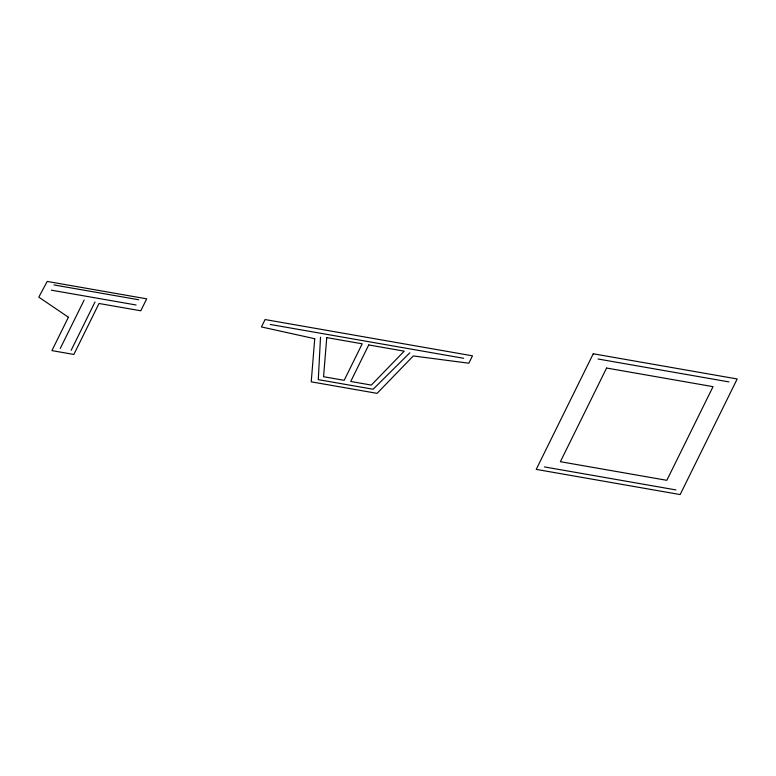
<?xml version="1.0" encoding="UTF-8"?>
<svg xmlns="http://www.w3.org/2000/svg" width="776" height="776" viewBox="0 0 776 776"><rect width="100%" height="100%" fill="white"/><g stroke="black" fill="none" stroke-linecap="round" stroke-linejoin="round"><path stroke-width="1.16" d="M320.507 337.182L318.286 379.639L373.149 389.232L409.835 352.808M60.266 348.472L84.167 300.04M71.12 350.374L95.011 301.942M598.034 359.007L728.945 381.899M53.951 284.928L138.691 299.749M270.261 324.465L463.65 358.289M51.361 290.175L136.101 304.997M544.422 466.919L675.877 489.908M314.736 338.714L311.225 381.831L377.087 393.354L413.298 355.951L468.84 363.216L472.487 355.825L265.072 319.547L261.434 326.938L314.736 338.714M326.754 337.599L323.563 376.719L344.185 380.327L362.208 343.807L326.754 337.599M68.404 317.219L51.924 350.616L73.865 354.448L99.018 303.484L140.796 310.788L146.693 298.838L47.21 281.436L38.8 297.15L68.404 317.219M368.745 344.942L350.723 381.472L371.345 385.08L404.199 351.15L368.745 344.942M593.252 353.788L536.216 469.383L680.164 494.564L737.2 378.969L593.252 353.788M606.59 368.037L560.379 461.701L666.827 480.315L713.037 386.652L606.59 368.037"/></g></svg>
